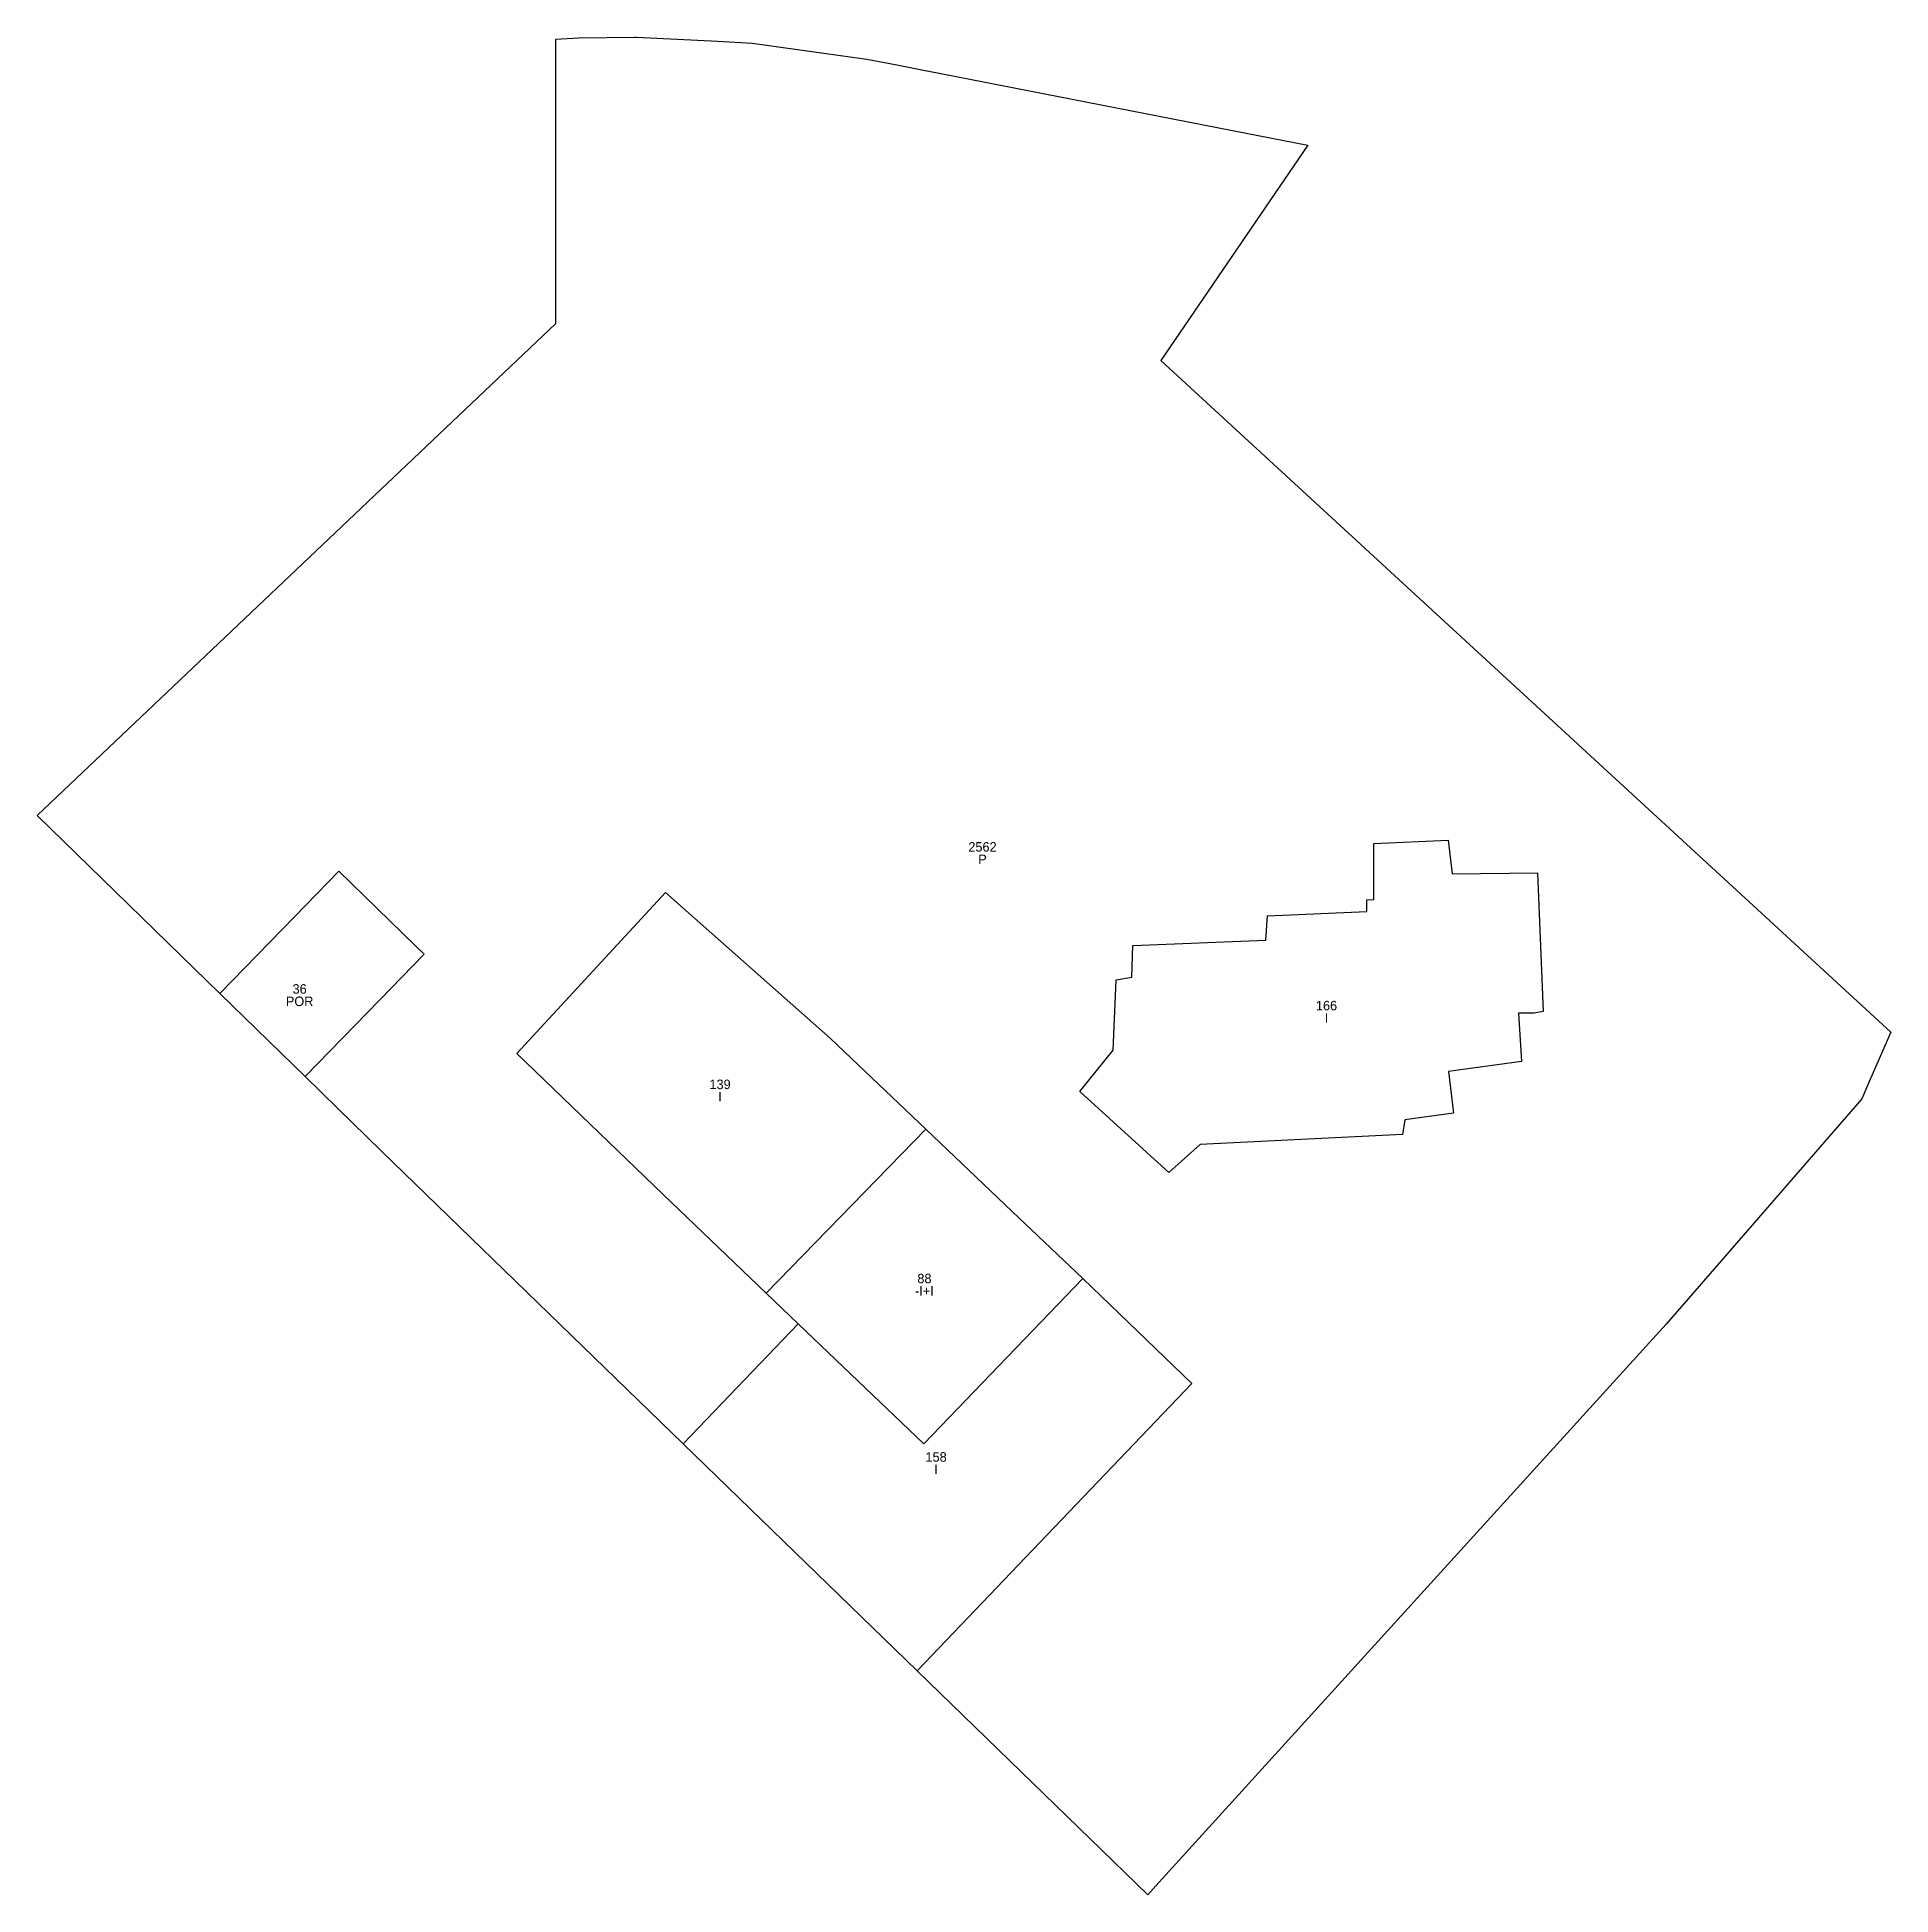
# Model space of a CAD drawing. Header units: metres. Extents: x 483571.8 to 483649.7, y 4631412.1 to 4631490.2.
import ezdxf
from ezdxf.enums import TextEntityAlignment as Align

# ---------------------------------------------------------------- set-up
doc = ezdxf.new("R2010")
doc.units = ezdxf.units.M

msp = doc.modelspace()

# ---------------------------------------------------------------- linework, layer by layer
at = {"layer": 'PG-LI'}
for p, q in [((483582.6555, 4631453.221), (483579.515, 4631449.998)), ((483606.3435, 4631447.0055), (483609.1855, 4631444.299)), ((483609.1855, 4631444.299), (483602.4735, 4631437.411)), ((483620.3755, 4631433.605), (483615.7835, 4631438.0155)), ((483603.827, 4631436.115), (483602.4735, 4631437.411)), ((483603.827, 4631436.115), (483598.994, 4631431.0675)), ((483606.3435, 4631433.7055), (483603.827, 4631436.115)), ((483608.8185, 4631421.5335), (483620.3755, 4631433.605))]:
    msp.add_line(p, q, dxfattribs=at)
for points in [[(483628.014, 4631456.3035), (483631.147, 4631456.4415), (483631.3155, 4631455.03), (483634.902, 4631455.0745), (483635.141, 4631449.2425), (483634.7505, 4631449.1715), (483634.0935, 4631449.1715), (483634.2265, 4631447.1475), (483631.155, 4631446.7215), (483631.3685, 4631444.9725), (483629.3175, 4631444.6885), (483629.22, 4631444.067), (483620.725, 4631443.659), (483619.402, 4631442.4695), (483615.656, 4631445.887), (483617.0585, 4631447.618), (483617.183, 4631450.574), (483617.8485, 4631450.6895), (483617.884, 4631452.021), (483623.486, 4631452.234), (483623.548, 4631453.2635), (483627.7205, 4631453.45), (483627.7205, 4631453.9425), (483628.014, 4631453.9555), (483628.014, 4631456.3035)], [(483583.0955, 4631446.508), (483586.2365, 4631449.7315), (483588.104, 4631451.6475), (483587.746, 4631451.9965), (483584.5235, 4631455.1375), (483582.6555, 4631453.221)], [(483602.4735, 4631437.411), (483598.1435, 4631441.556), (483591.997, 4631447.475), (483598.2445, 4631454.2495), (483605.1835, 4631448.106), (483606.3435, 4631447.0055)], [(483609.1855, 4631444.299), (483612.819, 4631440.8385), (483615.7835, 4631438.0155)], [(483615.7835, 4631438.0155), (483609.1035, 4631431.0755), (483606.3435, 4631433.7055)]]:
    msp.add_lwpolyline(points, dxfattribs=at)
at = {"layer": 'PG-LP'}
for p, q in [((483583.0955, 4631446.508), (483579.515, 4631449.998)), ((483608.8185, 4631421.5335), (483598.994, 4631431.0675))]:
    msp.add_line(p, q, dxfattribs=at)
for points in [[(483579.515, 4631449.998), (483571.8375, 4631457.4795), (483593.6445, 4631478.154), (483593.6445, 4631490.103), (483594.6, 4631490.1585), (483596.948, 4631490.1925), (483597.022, 4631490.1935), (483600.44, 4631490.0195), (483601.889, 4631489.9455), (483606.7155, 4631489.2745), (483607.9705, 4631489.029), (483609.2335, 4631488.782), (483609.2445, 4631488.7795), (483622.6465, 4631486.1565), (483625.248, 4631485.6475), (483619.0715, 4631476.6025), (483649.7485, 4631448.375), (483648.911, 4631446.4575), (483648.897, 4631446.4255), (483648.5265, 4631445.5775), (483640.307, 4631436.106), (483618.8625, 4631412.4965), (483618.5225, 4631412.116), (483608.8185, 4631421.5335)], [(483598.994, 4631431.0675), (483586.3135, 4631443.373), (483584.476, 4631445.163), (483583.0955, 4631446.508)]]:
    msp.add_lwpolyline(points, dxfattribs=at)

# ---------------------------------------------------------------- texts
at = {"layer": 'PG-AA'}
for s, p in [('P', (483611.57, 4631455.84)), ('POR', (483582.87, 4631449.87)), ('I', (483626.03, 4631449.17)), ('I', (483600.54, 4631445.86)), ('-I+I', (483609.13, 4631437.7)), ('I', (483609.62, 4631430.2))]:
    msp.add_text(s, height=0.4, dxfattribs=at).set_placement(p, align=Align.TOP_CENTER)
at = {"layer": 'PG-AS'}
for s, p in [('2562', (483611.57, 4631455.84)), ('36', (483582.87, 4631449.87)), ('166', (483626.03, 4631449.17)), ('139', (483600.54, 4631445.86)), ('88', (483609.13, 4631437.7)), ('158', (483609.62, 4631430.2))]:
    msp.add_text(s, height=0.4, dxfattribs=at).set_placement(p, align=Align.BOTTOM_CENTER)

doc.saveas('drawing.dxf')
